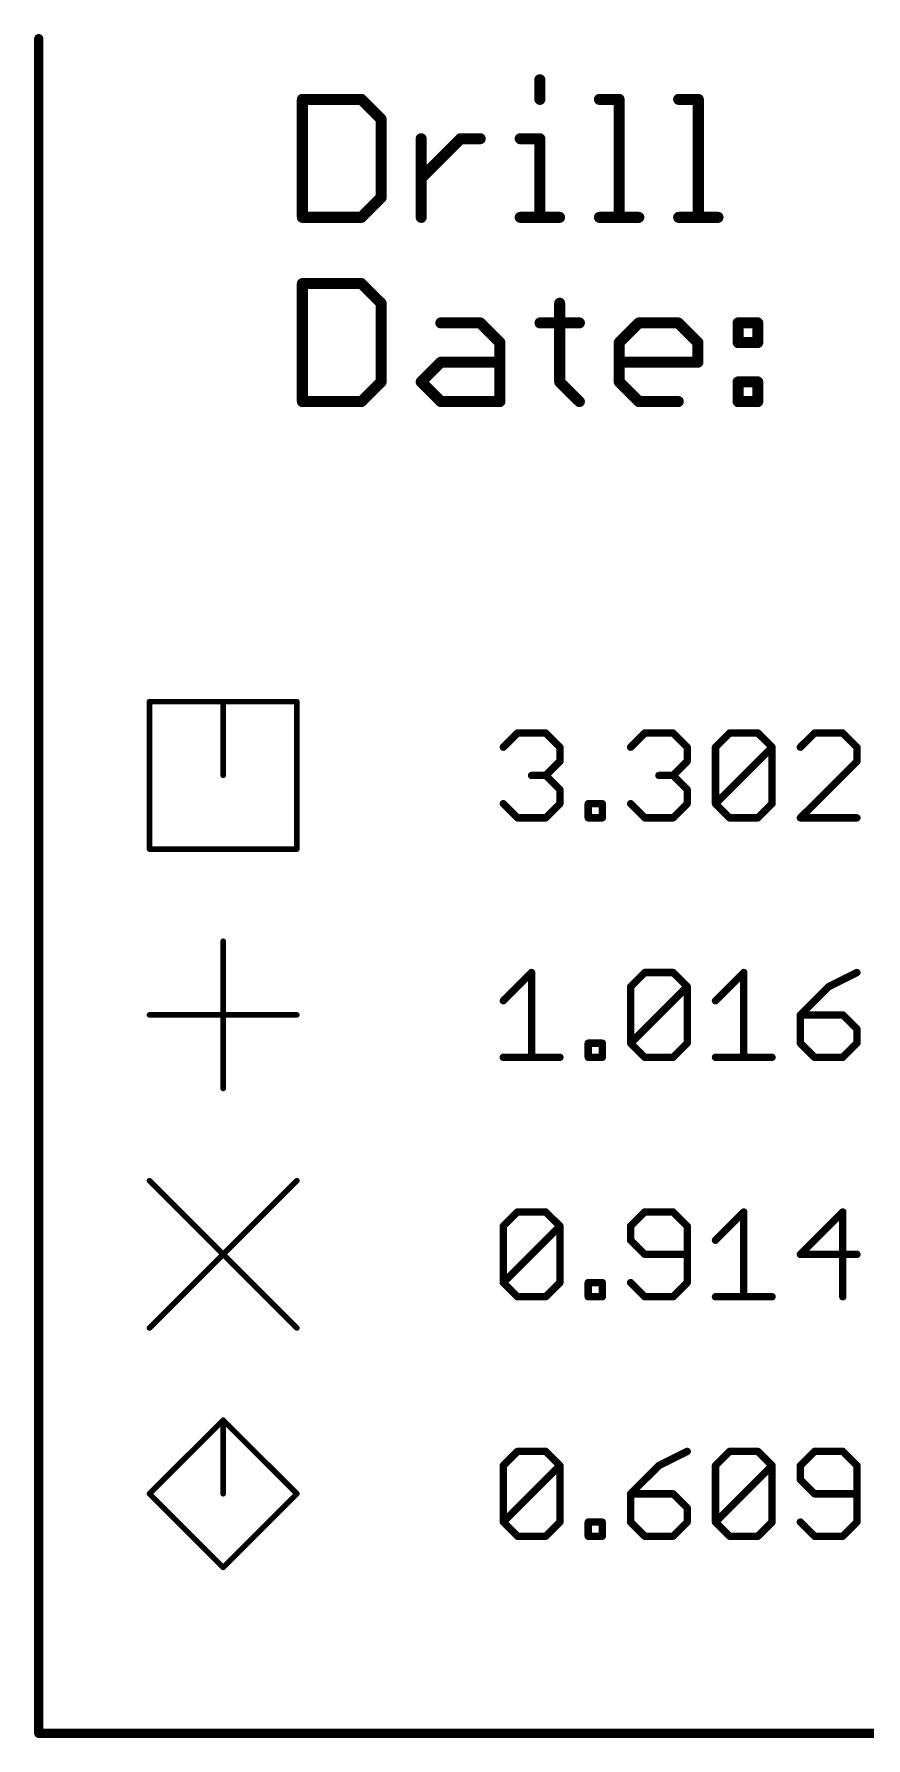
# Model space of a CAD drawing. Extents: x -84 to 54, y -45 to 6.
# Drawn here: x 12.52 to 23.98, y -45.04 to -21.55 of the extents above; entities that cross this region are included whole.
import ezdxf

# ---------------------------------------------------------------- set-up
doc = ezdxf.new("R2010")
doc.units = 0
doc.layers.add('144', color=253, linetype='CONTINUOUS')

msp = doc.modelspace()

# ---------------------------------------------------------------- linework, layer by layer
at = {"layer": '144'}
for points, const_width in [([(12.5871, -44.9792), (12.5871, -21.6112)], 0.127), ([(19.4917, -22.1769), (19.4917, -22.4481)], 0.1524), ([(16.2193, -22.4481), (16.2193, -24.075)], 0.1524), ([(17.0327, -22.4481), (16.2193, -22.4481)], 0.1524), ([(17.3039, -22.7192), (17.0327, -22.4481)], 0.1524), ([(20.312, -22.4481), (20.5831, -22.4481)], 0.1524), ([(20.5831, -22.4481), (20.5831, -24.075)], 0.1524), ([(21.4034, -22.4481), (21.6745, -22.4481)], 0.1524), ([(21.6745, -22.4481), (21.6745, -24.075)], 0.1524), ([(17.3039, -23.8039), (17.3039, -22.7192)], 0.1524), ([(17.8564, -24.075), (17.8564, -22.9904)], 0.1524), ([(17.8564, -23.5327), (18.3987, -22.9904)], 0.1524), ([(18.3987, -22.9904), (18.6698, -22.9904)], 0.1524), ([(19.2206, -22.9904), (19.4917, -22.9904)], 0.1524), ([(19.4917, -22.9904), (19.4917, -24.075)], 0.1524), ([(17.0327, -24.075), (17.3039, -23.8039)], 0.1524), ([(16.2193, -24.075), (17.0327, -24.075)], 0.1524), ([(19.2206, -24.075), (19.7629, -24.075)], 0.1524), ([(20.312, -24.075), (20.8543, -24.075)], 0.1524), ([(21.4034, -24.075), (21.9457, -24.075)], 0.1524), ([(16.2193, -24.9881), (16.2193, -26.615)], 0.1524), ([(17.0327, -24.9881), (16.2193, -24.9881)], 0.1524), ([(17.3039, -25.2592), (17.0327, -24.9881)], 0.1524), ([(17.3039, -26.3439), (17.3039, -25.2592)], 0.1524), ([(19.7646, -25.2592), (19.7646, -26.3439)], 0.1524), ([(18.1275, -25.5304), (18.6698, -25.5304)], 0.1524), ([(18.6698, -25.5304), (18.941, -25.8016)], 0.1524), ([(19.4935, -25.5304), (20.0358, -25.5304)], 0.1524), ([(20.5849, -25.8016), (20.856, -25.5304)], 0.1524), ([(20.856, -25.5304), (21.3983, -25.5304)], 0.1524), ([(21.3983, -25.5304), (21.6695, -25.8016)], 0.1524), ([(22.222, -25.5304), (22.4931, -25.5304)], 0.1524), ([(22.222, -25.8016), (22.222, -25.5304)], 0.1524), ([(22.4931, -25.5304), (22.4931, -25.8016)], 0.1524), ([(18.941, -25.8016), (18.941, -26.615)], 0.1524), ([(20.5849, -26.3439), (20.5849, -25.8016)], 0.1524), ([(21.6695, -25.8016), (21.6695, -26.0727)], 0.1524), ([(22.4931, -25.8016), (22.222, -25.8016)], 0.1524), ([(17.8564, -26.3439), (18.1275, -26.0727)], 0.1524), ([(18.1275, -26.0727), (18.941, -26.0727)], 0.1524), ([(21.6695, -26.0727), (20.5849, -26.0727)], 0.1524), ([(17.0327, -26.615), (17.3039, -26.3439)], 0.1524), ([(18.1275, -26.615), (17.8564, -26.3439)], 0.1524), ([(19.7646, -26.3439), (20.0358, -26.615)], 0.1524), ([(20.856, -26.615), (20.5849, -26.3439)], 0.1524), ([(22.222, -26.3439), (22.4931, -26.3439)], 0.1524), ([(22.222, -26.615), (22.222, -26.3439)], 0.1524), ([(22.4931, -26.3439), (22.4931, -26.615)], 0.1524), ([(16.2193, -26.615), (17.0327, -26.615)], 0.1524), ([(18.941, -26.615), (18.1275, -26.615)], 0.1524), ([(21.3983, -26.615), (20.856, -26.615)], 0.1524), ([(22.4931, -26.615), (22.222, -26.615)], 0.1524), ([(14.1122, -30.7543), (16.1442, -30.7543)], 0.0762), ([(14.1122, -32.7863), (14.1122, -30.7543)], 0.0762), ([(15.1282, -31.7703), (15.1282, -30.7543)], 0.0762), ([(16.1442, -30.7543), (16.1442, -32.7863)], 0.0762), ([(18.9879, -31.381), (19.1827, -31.1861)], 0.1016), ([(19.1827, -31.1861), (19.5725, -31.1861)], 0.1016), ([(19.5725, -31.1861), (19.7674, -31.381)], 0.1016), ([(20.7418, -31.381), (20.9366, -31.1861)], 0.1016), ([(20.9366, -31.1861), (21.3264, -31.1861)], 0.1016), ([(21.3264, -31.1861), (21.5213, -31.381)], 0.1016), ([(21.9111, -31.381), (22.1059, -31.1861)], 0.1016), ([(22.1059, -31.1861), (22.4957, -31.1861)], 0.1016), ([(22.4957, -31.1861), (22.6906, -31.381)], 0.1016), ([(23.2752, -31.1861), (23.0804, -31.381)], 0.1016), ([(23.665, -31.1861), (23.2752, -31.1861)], 0.1016), ([(23.8599, -31.381), (23.665, -31.1861)], 0.1016), ([(19.7674, -31.381), (19.7674, -31.5759)], 0.1016), ([(21.5213, -31.381), (21.5213, -31.5759)], 0.1016), ([(21.9111, -32.1606), (21.9111, -31.381)], 0.1016), ([(21.9111, -32.1606), (22.6906, -31.381)], 0.1016), ([(22.6906, -31.381), (22.6906, -32.1606)], 0.1016), ([(23.8599, -31.5759), (23.8599, -31.381)], 0.1016), ([(19.7674, -31.5759), (19.5725, -31.7708)], 0.1016), ([(21.5213, -31.5759), (21.3264, -31.7708)], 0.1016), ([(23.0804, -32.3554), (23.8599, -31.5759)], 0.1016), ([(19.5725, -31.7708), (19.3776, -31.7708)], 0.1016), ([(19.5725, -31.7708), (19.7674, -31.9657)], 0.1016), ([(19.7674, -31.9657), (19.7674, -32.1606)], 0.1016), ([(21.3264, -31.7708), (21.1315, -31.7708)], 0.1016), ([(21.3264, -31.7708), (21.5213, -31.9657)], 0.1016), ([(21.5213, -31.9657), (21.5213, -32.1606)], 0.1016), ([(19.1827, -32.3554), (18.9879, -32.1606)], 0.1016), ([(19.7674, -32.1606), (19.5725, -32.3554)], 0.1016), ([(20.1572, -32.3554), (20.1572, -32.1606)], 0.1016), ([(20.1572, -32.1606), (20.352, -32.1606)], 0.1016), ([(20.352, -32.1606), (20.352, -32.3554)], 0.1016), ([(20.9366, -32.3554), (20.7418, -32.1606)], 0.1016), ([(21.5213, -32.1606), (21.3264, -32.3554)], 0.1016), ([(22.1059, -32.3554), (21.9111, -32.1606)], 0.1016), ([(22.6906, -32.1606), (22.4957, -32.3554)], 0.1016), ([(19.5725, -32.3554), (19.1827, -32.3554)], 0.1016), ([(20.352, -32.3554), (20.1572, -32.3554)], 0.1016), ([(21.3264, -32.3554), (20.9366, -32.3554)], 0.1016), ([(22.4957, -32.3554), (22.1059, -32.3554)], 0.1016), ([(23.8599, -32.3554), (23.0804, -32.3554)], 0.1016), ([(16.1442, -32.7863), (14.1122, -32.7863)], 0.0762), ([(15.1282, -34.0563), (15.1282, -36.0883)], 0.0762), ([(18.9879, -34.8779), (19.3776, -34.4881)], 0.1016), ([(19.3776, -34.4881), (19.3776, -35.6574)], 0.1016), ([(20.7418, -34.683), (20.9366, -34.4881)], 0.1016), ([(20.9366, -34.4881), (21.3264, -34.4881)], 0.1016), ([(21.3264, -34.4881), (21.5213, -34.683)], 0.1016), ([(21.9111, -34.8779), (22.3008, -34.4881)], 0.1016), ([(22.3008, -34.4881), (22.3008, -35.6574)], 0.1016), ([(23.8599, -34.4881), (23.4701, -34.683)], 0.1016), ([(20.7418, -35.4626), (20.7418, -34.683)], 0.1016), ([(20.7418, -35.4626), (21.5213, -34.683)], 0.1016), ([(21.5213, -34.683), (21.5213, -35.4626)], 0.1016), ([(23.4701, -34.683), (23.0804, -35.0728)], 0.1016), ([(14.1122, -35.0723), (16.1442, -35.0723)], 0.0762), ([(23.0804, -35.0728), (23.0804, -35.4626)], 0.1016), ([(23.665, -35.0728), (23.0804, -35.0728)], 0.1016), ([(23.8599, -35.2677), (23.665, -35.0728)], 0.1016), ([(23.8599, -35.4626), (23.8599, -35.2677)], 0.1016), ([(20.1572, -35.6574), (20.1572, -35.4626)], 0.1016), ([(20.1572, -35.4626), (20.352, -35.4626)], 0.1016), ([(20.352, -35.4626), (20.352, -35.6574)], 0.1016), ([(20.9366, -35.6574), (20.7418, -35.4626)], 0.1016), ([(21.5213, -35.4626), (21.3264, -35.6574)], 0.1016), ([(23.0804, -35.4626), (23.2752, -35.6574)], 0.1016), ([(23.665, -35.6574), (23.8599, -35.4626)], 0.1016), ([(18.9879, -35.6574), (19.7674, -35.6574)], 0.1016), ([(20.352, -35.6574), (20.1572, -35.6574)], 0.1016), ([(21.3264, -35.6574), (20.9366, -35.6574)], 0.1016), ([(21.9111, -35.6574), (22.6906, -35.6574)], 0.1016), ([(23.2752, -35.6574), (23.665, -35.6574)], 0.1016), ([(14.1122, -39.3903), (16.1442, -37.3583)], 0.0762), ([(14.1122, -37.3583), (16.1442, -39.3903)], 0.0762), ([(18.9879, -37.985), (19.1827, -37.7901)], 0.1016), ([(19.1827, -37.7901), (19.5725, -37.7901)], 0.1016), ([(19.5725, -37.7901), (19.7674, -37.985)], 0.1016), ([(20.9366, -37.7901), (20.7418, -37.985)], 0.1016), ([(21.3264, -37.7901), (20.9366, -37.7901)], 0.1016), ([(21.5213, -37.985), (21.3264, -37.7901)], 0.1016), ([(21.9111, -38.1799), (22.3008, -37.7901)], 0.1016), ([(22.3008, -37.7901), (22.3008, -38.9594)], 0.1016), ([(23.665, -37.7901), (23.0804, -38.3748)], 0.1016), ([(23.665, -38.9594), (23.665, -37.7901)], 0.1016), ([(18.9879, -38.7646), (18.9879, -37.985)], 0.1016), ([(18.9879, -38.7646), (19.7674, -37.985)], 0.1016), ([(19.7674, -37.985), (19.7674, -38.7646)], 0.1016), ([(20.7418, -37.985), (20.7418, -38.1799)], 0.1016), ([(21.5213, -38.7646), (21.5213, -37.985)], 0.1016), ([(20.7418, -38.1799), (20.9366, -38.3748)], 0.1016), ([(20.9366, -38.3748), (21.5213, -38.3748)], 0.1016), ([(23.0804, -38.3748), (23.8599, -38.3748)], 0.1016), ([(19.1827, -38.9594), (18.9879, -38.7646)], 0.1016), ([(19.7674, -38.7646), (19.5725, -38.9594)], 0.1016), ([(20.1572, -38.9594), (20.1572, -38.7646)], 0.1016), ([(20.1572, -38.7646), (20.352, -38.7646)], 0.1016), ([(20.352, -38.7646), (20.352, -38.9594)], 0.1016), ([(20.7418, -38.7646), (20.9366, -38.9594)], 0.1016), ([(21.3264, -38.9594), (21.5213, -38.7646)], 0.1016), ([(19.5725, -38.9594), (19.1827, -38.9594)], 0.1016), ([(20.352, -38.9594), (20.1572, -38.9594)], 0.1016), ([(20.9366, -38.9594), (21.3264, -38.9594)], 0.1016), ([(21.9111, -38.9594), (22.6906, -38.9594)], 0.1016), ([(15.1282, -40.6603), (14.1122, -41.6763)], 0.0762), ([(15.1282, -41.6763), (15.1282, -40.6603)], 0.0762), ([(16.1442, -41.6763), (15.1282, -40.6603)], 0.0762), ([(18.9879, -41.287), (19.1827, -41.0921)], 0.1016), ([(19.1827, -41.0921), (19.5725, -41.0921)], 0.1016), ([(19.5725, -41.0921), (19.7674, -41.287)], 0.1016), ([(21.5213, -41.0921), (21.1315, -41.287)], 0.1016), ([(21.9111, -41.287), (22.1059, -41.0921)], 0.1016), ([(22.1059, -41.0921), (22.4957, -41.0921)], 0.1016), ([(22.4957, -41.0921), (22.6906, -41.287)], 0.1016), ([(23.2752, -41.0921), (23.0804, -41.287)], 0.1016), ([(23.665, -41.0921), (23.2752, -41.0921)], 0.1016), ([(23.8599, -41.287), (23.665, -41.0921)], 0.1016), ([(18.9879, -42.0666), (18.9879, -41.287)], 0.1016), ([(18.9879, -42.0666), (19.7674, -41.287)], 0.1016), ([(19.7674, -41.287), (19.7674, -42.0666)], 0.1016), ([(21.1315, -41.287), (20.7418, -41.6768)], 0.1016), ([(21.9111, -42.0666), (21.9111, -41.287)], 0.1016), ([(21.9111, -42.0666), (22.6906, -41.287)], 0.1016), ([(22.6906, -41.287), (22.6906, -42.0666)], 0.1016), ([(23.0804, -41.287), (23.0804, -41.4819)], 0.1016), ([(23.8599, -42.0666), (23.8599, -41.287)], 0.1016), ([(23.0804, -41.4819), (23.2752, -41.6768)], 0.1016), ([(14.1122, -41.6763), (15.1282, -42.6923)], 0.0762), ([(15.1282, -42.6923), (16.1442, -41.6763)], 0.0762), ([(20.7418, -41.6768), (20.7418, -42.0666)], 0.1016), ([(21.3264, -41.6768), (20.7418, -41.6768)], 0.1016), ([(21.5213, -41.8717), (21.3264, -41.6768)], 0.1016), ([(21.5213, -42.0666), (21.5213, -41.8717)], 0.1016), ([(23.2752, -41.6768), (23.8599, -41.6768)], 0.1016), ([(19.1827, -42.2614), (18.9879, -42.0666)], 0.1016), ([(19.7674, -42.0666), (19.5725, -42.2614)], 0.1016), ([(20.1572, -42.2614), (20.1572, -42.0666)], 0.1016), ([(20.1572, -42.0666), (20.352, -42.0666)], 0.1016), ([(20.352, -42.0666), (20.352, -42.2614)], 0.1016), ([(20.7418, -42.0666), (20.9366, -42.2614)], 0.1016), ([(21.3264, -42.2614), (21.5213, -42.0666)], 0.1016), ([(22.1059, -42.2614), (21.9111, -42.0666)], 0.1016), ([(22.6906, -42.0666), (22.4957, -42.2614)], 0.1016), ([(23.0804, -42.0666), (23.2752, -42.2614)], 0.1016), ([(23.665, -42.2614), (23.8599, -42.0666)], 0.1016), ([(19.5725, -42.2614), (19.1827, -42.2614)], 0.1016), ([(20.352, -42.2614), (20.1572, -42.2614)], 0.1016), ([(20.9366, -42.2614), (21.3264, -42.2614)], 0.1016), ([(22.4957, -42.2614), (22.1059, -42.2614)], 0.1016), ([(23.2752, -42.2614), (23.665, -42.2614)], 0.1016), ([(12.5871, -44.9792), (47.1311, -44.9792)], 0.127)]:
    msp.add_lwpolyline(points, dxfattribs=dict(at, const_width=const_width))
for points, const_width in [([(12.6189, -21.6112, 1), (12.5554, -21.6112)], 0.0635), ([(19.5298, -22.1769, 1), (19.4536, -22.1769)], 0.0762), ([(16.2574, -22.4481, 1), (16.1812, -22.4481)], 0.0762), ([(16.2193, -22.41, 1), (16.2193, -22.4862)], 0.0762), ([(17.0596, -22.4212, 1), (17.0058, -22.475)], 0.0762), ([(17.0327, -22.4862, 1), (17.0327, -22.41)], 0.0762), ([(19.4536, -22.4481, 1), (19.5298, -22.4481)], 0.0762), ([(20.312, -22.41, 1), (20.312, -22.4862)], 0.0762), ([(20.6212, -22.4481, 1), (20.545, -22.4481)], 0.0762), ([(20.5831, -22.4862, 1), (20.5831, -22.41)], 0.0762), ([(21.4034, -22.41, 1), (21.4034, -22.4862)], 0.0762), ([(21.7126, -22.4481, 1), (21.6364, -22.4481)], 0.0762), ([(21.6745, -22.4862, 1), (21.6745, -22.41)], 0.0762), ([(17.342, -22.7192, 1), (17.2658, -22.7192)], 0.0762), ([(17.277, -22.7461, 1), (17.3308, -22.6923)], 0.0762), ([(17.8945, -22.9904, 1), (17.8183, -22.9904)], 0.0762), ([(18.3987, -22.9523, 1), (18.3987, -23.0285)], 0.0762), ([(18.4256, -23.0173, 1), (18.3718, -22.9635)], 0.0762), ([(18.6698, -23.0285, 1), (18.6698, -22.9523)], 0.0762), ([(19.2206, -22.9523, 1), (19.2206, -23.0285)], 0.0762), ([(19.5298, -22.9904, 1), (19.4536, -22.9904)], 0.0762), ([(19.4917, -23.0285, 1), (19.4917, -22.9523)], 0.0762), ([(17.8295, -23.5058, 1), (17.8833, -23.5596)], 0.0762), ([(17.3308, -23.8308, 1), (17.277, -23.777)], 0.0762), ([(17.2658, -23.8039, 1), (17.342, -23.8039)], 0.0762), ([(16.2193, -24.0369, 1), (16.2193, -24.1131)], 0.0762), ([(16.1812, -24.075, 1), (16.2574, -24.075)], 0.0762), ([(17.0058, -24.0481, 1), (17.0596, -24.1019)], 0.0762), ([(17.0327, -24.1131, 1), (17.0327, -24.0369)], 0.0762), ([(17.8183, -24.075, 1), (17.8945, -24.075)], 0.0762), ([(19.2206, -24.0369, 1), (19.2206, -24.1131)], 0.0762), ([(19.4536, -24.075, 1), (19.5298, -24.075)], 0.0762), ([(19.7629, -24.1131, 1), (19.7629, -24.0369)], 0.0762), ([(20.312, -24.0369, 1), (20.312, -24.1131)], 0.0762), ([(20.545, -24.075, 1), (20.6212, -24.075)], 0.0762), ([(20.8543, -24.1131, 1), (20.8543, -24.0369)], 0.0762), ([(21.4034, -24.0369, 1), (21.4034, -24.1131)], 0.0762), ([(21.6364, -24.075, 1), (21.7126, -24.075)], 0.0762), ([(21.9457, -24.1131, 1), (21.9457, -24.0369)], 0.0762), ([(16.2574, -24.9881, 1), (16.1812, -24.9881)], 0.0762), ([(16.2193, -24.95, 1), (16.2193, -25.0262)], 0.0762), ([(17.0596, -24.9612, 1), (17.0058, -25.015)], 0.0762), ([(17.0327, -25.0262, 1), (17.0327, -24.95)], 0.0762), ([(17.342, -25.2592, 1), (17.2658, -25.2592)], 0.0762), ([(17.277, -25.2861, 1), (17.3308, -25.2323)], 0.0762), ([(19.8027, -25.2592, 1), (19.7265, -25.2592)], 0.0762), ([(18.1275, -25.4923, 1), (18.1275, -25.5685)], 0.0762), ([(18.6967, -25.5035, 1), (18.6429, -25.5573)], 0.0762), ([(18.6698, -25.5685, 1), (18.6698, -25.4923)], 0.0762), ([(19.4935, -25.4923, 1), (19.4935, -25.5685)], 0.0762), ([(20.0358, -25.5685, 1), (20.0358, -25.4923)], 0.0762), ([(20.856, -25.4923, 1), (20.856, -25.5685)], 0.0762), ([(20.8829, -25.5573, 1), (20.8291, -25.5035)], 0.0762), ([(21.4252, -25.5035, 1), (21.3714, -25.5573)], 0.0762), ([(21.3983, -25.5685, 1), (21.3983, -25.4923)], 0.0762), ([(22.222, -25.4923, 1), (22.222, -25.5685)], 0.0762), ([(22.2601, -25.5304, 1), (22.1839, -25.5304)], 0.0762), ([(22.5312, -25.5304, 1), (22.455, -25.5304)], 0.0762), ([(22.4931, -25.5685, 1), (22.4931, -25.4923)], 0.0762), ([(18.9791, -25.8016, 1), (18.9029, -25.8016)], 0.0762), ([(18.9141, -25.8285, 1), (18.9679, -25.7747)], 0.0762), ([(20.623, -25.8016, 1), (20.5468, -25.8016)], 0.0762), ([(20.558, -25.7747, 1), (20.6118, -25.8285)], 0.0762), ([(21.7076, -25.8016, 1), (21.6314, -25.8016)], 0.0762), ([(21.6426, -25.8285, 1), (21.6964, -25.7747)], 0.0762), ([(22.222, -25.7635, 1), (22.222, -25.8397)], 0.0762), ([(22.1839, -25.8016, 1), (22.2601, -25.8016)], 0.0762), ([(22.455, -25.8016, 1), (22.5312, -25.8016)], 0.0762), ([(22.4931, -25.8397, 1), (22.4931, -25.7635)], 0.0762), ([(18.1275, -26.0346, 1), (18.1275, -26.1108)], 0.0762), ([(18.1544, -26.0996, 1), (18.1006, -26.0458)], 0.0762), ([(18.941, -26.1108, 1), (18.941, -26.0346)], 0.0762), ([(20.5849, -26.0346, 1), (20.5849, -26.1108)], 0.0762), ([(21.6314, -26.0727, 1), (21.7076, -26.0727)], 0.0762), ([(21.6695, -26.1108, 1), (21.6695, -26.0346)], 0.0762), ([(17.2658, -26.3439, 1), (17.342, -26.3439)], 0.0762), ([(17.3308, -26.3708, 1), (17.277, -26.317)], 0.0762), ([(17.8833, -26.317, 1), (17.8295, -26.3708)], 0.0762), ([(17.8295, -26.317, 1), (17.8833, -26.3708)], 0.0762), ([(19.7265, -26.3439, 1), (19.8027, -26.3439)], 0.0762), ([(19.7915, -26.317, 1), (19.7377, -26.3708)], 0.0762), ([(20.5468, -26.3439, 1), (20.623, -26.3439)], 0.0762), ([(20.6118, -26.317, 1), (20.558, -26.3708)], 0.0762), ([(22.222, -26.3058, 1), (22.222, -26.382)], 0.0762), ([(22.2601, -26.3439, 1), (22.1839, -26.3439)], 0.0762), ([(22.5312, -26.3439, 1), (22.455, -26.3439)], 0.0762), ([(22.4931, -26.382, 1), (22.4931, -26.3058)], 0.0762), ([(16.2193, -26.5769, 1), (16.2193, -26.6531)], 0.0762), ([(17.0327, -26.6531, 1), (17.0327, -26.5769)], 0.0762), ([(18.1275, -26.5769, 1), (18.1275, -26.6531)], 0.0762), ([(18.941, -26.6531, 1), (18.941, -26.5769)], 0.0762), ([(20.856, -26.5769, 1), (20.856, -26.6531)], 0.0762), ([(21.3983, -26.6531, 1), (21.3983, -26.5769)], 0.0762), ([(22.222, -26.5769, 1), (22.222, -26.6531)], 0.0762), ([(22.4931, -26.6531, 1), (22.4931, -26.5769)], 0.0762), ([(16.1812, -26.615, 1), (16.2574, -26.615)], 0.0762), ([(17.0058, -26.5881, 1), (17.0596, -26.6419)], 0.0762), ([(18.1006, -26.6419, 1), (18.1544, -26.5881)], 0.0762), ([(18.9029, -26.615, 1), (18.9791, -26.615)], 0.0762), ([(20.0089, -26.6419, 1), (20.0627, -26.5881)], 0.0762), ([(20.8291, -26.6419, 1), (20.8829, -26.5881)], 0.0762), ([(22.1839, -26.615, 1), (22.2601, -26.615)], 0.0762), ([(22.455, -26.615, 1), (22.5312, -26.615)], 0.0762), ([(14.1122, -30.7353, 1), (14.1122, -30.7734)], 0.0381), ([(14.1313, -30.7543, 1), (14.0932, -30.7543)], 0.0381), ([(15.1473, -30.7543, 1), (15.1092, -30.7543)], 0.0381), ([(16.1633, -30.7543, 1), (16.1252, -30.7543)], 0.0381), ([(16.1442, -30.7734, 1), (16.1442, -30.7353)], 0.0381), ([(19.1827, -31.1607, 1), (19.1827, -31.2115)], 0.0508), ([(19.2007, -31.2041, 1), (19.1647, -31.1681)], 0.0508), ([(19.5905, -31.1681, 1), (19.5545, -31.2041)], 0.0508), ([(19.5725, -31.2115, 1), (19.5725, -31.1607)], 0.0508), ([(20.9366, -31.1607, 1), (20.9366, -31.2115)], 0.0508), ([(20.9546, -31.2041, 1), (20.9186, -31.1681)], 0.0508), ([(21.3444, -31.1681, 1), (21.3084, -31.2041)], 0.0508), ([(21.3264, -31.2115, 1), (21.3264, -31.1607)], 0.0508), ([(22.1059, -31.1607, 1), (22.1059, -31.2115)], 0.0508), ([(22.1239, -31.2041, 1), (22.0879, -31.1681)], 0.0508), ([(22.5137, -31.1681, 1), (22.4777, -31.2041)], 0.0508), ([(22.4957, -31.2115, 1), (22.4957, -31.1607)], 0.0508), ([(23.2752, -31.1607, 1), (23.2752, -31.2115)], 0.0508), ([(23.2932, -31.2041, 1), (23.2572, -31.1681)], 0.0508), ([(23.683, -31.1681, 1), (23.647, -31.2041)], 0.0508), ([(23.665, -31.2115, 1), (23.665, -31.1607)], 0.0508), ([(18.9699, -31.363, 1), (19.0059, -31.399)], 0.0508), ([(19.7928, -31.381, 1), (19.742, -31.381)], 0.0508), ([(19.7494, -31.399, 1), (19.7854, -31.363)], 0.0508), ([(20.7238, -31.363, 1), (20.7598, -31.399)], 0.0508), ([(21.5467, -31.381, 1), (21.4959, -31.381)], 0.0508), ([(21.5033, -31.399, 1), (21.5393, -31.363)], 0.0508), ([(21.8931, -31.363, 1), (21.9291, -31.399)], 0.0508), ([(21.9365, -31.381, 1), (21.8857, -31.381)], 0.0508), ([(22.716, -31.381, 1), (22.6652, -31.381)], 0.0508), ([(22.7086, -31.399, 1), (22.6726, -31.363)], 0.0508), ([(22.6726, -31.399, 1), (22.7086, -31.363)], 0.0508), ([(23.0624, -31.363, 1), (23.0984, -31.399)], 0.0508), ([(23.8853, -31.381, 1), (23.8345, -31.381)], 0.0508), ([(23.8419, -31.399, 1), (23.8779, -31.363)], 0.0508), ([(19.742, -31.5759, 1), (19.7928, -31.5759)], 0.0508), ([(19.7854, -31.5939, 1), (19.7494, -31.5579)], 0.0508), ([(21.4959, -31.5759, 1), (21.5467, -31.5759)], 0.0508), ([(21.5393, -31.5939, 1), (21.5033, -31.5579)], 0.0508), ([(23.8345, -31.5759, 1), (23.8853, -31.5759)], 0.0508), ([(23.8779, -31.5939, 1), (23.8419, -31.5579)], 0.0508), ([(15.1092, -31.7703, 1), (15.1473, -31.7703)], 0.0381), ([(19.3776, -31.7454, 1), (19.3776, -31.7962)], 0.0508), ([(19.5905, -31.7528, 1), (19.5545, -31.7888)], 0.0508), ([(19.5545, -31.7528, 1), (19.5905, -31.7888)], 0.0508), ([(19.5725, -31.7962, 1), (19.5725, -31.7454)], 0.0508), ([(19.7928, -31.9657, 1), (19.742, -31.9657)], 0.0508), ([(19.7494, -31.9837, 1), (19.7854, -31.9477)], 0.0508), ([(21.1315, -31.7454, 1), (21.1315, -31.7962)], 0.0508), ([(21.3444, -31.7528, 1), (21.3084, -31.7888)], 0.0508), ([(21.3084, -31.7528, 1), (21.3444, -31.7888)], 0.0508), ([(21.3264, -31.7962, 1), (21.3264, -31.7454)], 0.0508), ([(21.5467, -31.9657, 1), (21.4959, -31.9657)], 0.0508), ([(21.5033, -31.9837, 1), (21.5393, -31.9477)], 0.0508), ([(19.0059, -32.1426, 1), (18.9699, -32.1786)], 0.0508), ([(19.742, -32.1606, 1), (19.7928, -32.1606)], 0.0508), ([(19.7854, -32.1786, 1), (19.7494, -32.1426)], 0.0508), ([(20.1826, -32.1606, 1), (20.1318, -32.1606)], 0.0508), ([(20.1572, -32.1352, 1), (20.1572, -32.186)], 0.0508), ([(20.3774, -32.1606, 1), (20.3266, -32.1606)], 0.0508), ([(20.352, -32.186, 1), (20.352, -32.1352)], 0.0508), ([(20.7598, -32.1426, 1), (20.7238, -32.1786)], 0.0508), ([(21.4959, -32.1606, 1), (21.5467, -32.1606)], 0.0508), ([(21.5393, -32.1786, 1), (21.5033, -32.1426)], 0.0508), ([(21.9291, -32.1426, 1), (21.8931, -32.1786)], 0.0508), ([(21.8931, -32.1426, 1), (21.9291, -32.1786)], 0.0508), ([(21.8857, -32.1606, 1), (21.9365, -32.1606)], 0.0508), ([(22.6652, -32.1606, 1), (22.716, -32.1606)], 0.0508), ([(22.7086, -32.1786, 1), (22.6726, -32.1426)], 0.0508), ([(19.1827, -32.33, 1), (19.1827, -32.3808)], 0.0508), ([(19.1647, -32.3734, 1), (19.2007, -32.3374)], 0.0508), ([(19.5545, -32.3374, 1), (19.5905, -32.3734)], 0.0508), ([(19.5725, -32.3808, 1), (19.5725, -32.33)], 0.0508), ([(20.1572, -32.33, 1), (20.1572, -32.3808)], 0.0508), ([(20.1318, -32.3554, 1), (20.1826, -32.3554)], 0.0508), ([(20.3266, -32.3554, 1), (20.3774, -32.3554)], 0.0508), ([(20.352, -32.3808, 1), (20.352, -32.33)], 0.0508), ([(20.9366, -32.33, 1), (20.9366, -32.3808)], 0.0508), ([(20.9186, -32.3734, 1), (20.9546, -32.3374)], 0.0508), ([(21.3084, -32.3374, 1), (21.3444, -32.3734)], 0.0508), ([(21.3264, -32.3808, 1), (21.3264, -32.33)], 0.0508), ([(22.1059, -32.33, 1), (22.1059, -32.3808)], 0.0508), ([(22.0879, -32.3734, 1), (22.1239, -32.3374)], 0.0508), ([(22.4777, -32.3374, 1), (22.5137, -32.3734)], 0.0508), ([(22.4957, -32.3808, 1), (22.4957, -32.33)], 0.0508), ([(23.0624, -32.3374, 1), (23.0984, -32.3734)], 0.0508), ([(23.0804, -32.33, 1), (23.0804, -32.3808)], 0.0508), ([(23.8599, -32.3808, 1), (23.8599, -32.33)], 0.0508), ([(14.1122, -32.7673, 1), (14.1122, -32.8054)], 0.0381), ([(14.0932, -32.7863, 1), (14.1313, -32.7863)], 0.0381), ([(16.1252, -32.7863, 1), (16.1633, -32.7863)], 0.0381), ([(16.1442, -32.8054, 1), (16.1442, -32.7673)], 0.0381), ([(15.1473, -34.0563, 1), (15.1092, -34.0563)], 0.0381), ([(19.403, -34.4881, 1), (19.3522, -34.4881)], 0.0508), ([(19.3956, -34.5061, 1), (19.3596, -34.4701)], 0.0508), ([(20.9366, -34.4627, 1), (20.9366, -34.5135)], 0.0508), ([(20.9546, -34.5061, 1), (20.9186, -34.4701)], 0.0508), ([(21.3444, -34.4701, 1), (21.3084, -34.5061)], 0.0508), ([(21.3264, -34.5135, 1), (21.3264, -34.4627)], 0.0508), ([(22.3262, -34.4881, 1), (22.2754, -34.4881)], 0.0508), ([(22.3188, -34.5061, 1), (22.2828, -34.4701)], 0.0508), ([(23.8713, -34.5108, 1), (23.8485, -34.4654)], 0.0508), ([(20.7238, -34.665, 1), (20.7598, -34.701)], 0.0508), ([(20.7672, -34.683, 1), (20.7164, -34.683)], 0.0508), ([(21.5467, -34.683, 1), (21.4959, -34.683)], 0.0508), ([(21.5393, -34.701, 1), (21.5033, -34.665)], 0.0508), ([(21.5033, -34.701, 1), (21.5393, -34.665)], 0.0508), ([(23.4587, -34.6603, 1), (23.4815, -34.7057)], 0.0508), ([(23.4881, -34.701, 1), (23.4521, -34.665)], 0.0508), ([(18.9699, -34.8599, 1), (19.0059, -34.8959)], 0.0508), ([(21.8931, -34.8599, 1), (21.9291, -34.8959)], 0.0508), ([(14.1122, -35.0532, 1), (14.1122, -35.0913)], 0.0381), ([(16.1442, -35.0913, 1), (16.1442, -35.0532)], 0.0381), ([(23.0624, -35.0548, 1), (23.0984, -35.0908)], 0.0508), ([(23.1058, -35.0728, 1), (23.055, -35.0728)], 0.0508), ([(23.0804, -35.0474, 1), (23.0804, -35.0982)], 0.0508), ([(23.683, -35.0548, 1), (23.647, -35.0908)], 0.0508), ([(23.665, -35.0982, 1), (23.665, -35.0474)], 0.0508), ([(23.8853, -35.2677, 1), (23.8345, -35.2677)], 0.0508), ([(23.8419, -35.2857, 1), (23.8779, -35.2497)], 0.0508), ([(20.1826, -35.4626, 1), (20.1318, -35.4626)], 0.0508), ([(20.1572, -35.4372, 1), (20.1572, -35.488)], 0.0508), ([(20.3774, -35.4626, 1), (20.3266, -35.4626)], 0.0508), ([(20.352, -35.488, 1), (20.352, -35.4372)], 0.0508), ([(20.7598, -35.4446, 1), (20.7238, -35.4806)], 0.0508), ([(20.7238, -35.4446, 1), (20.7598, -35.4806)], 0.0508), ([(20.7164, -35.4626, 1), (20.7672, -35.4626)], 0.0508), ([(21.4959, -35.4626, 1), (21.5467, -35.4626)], 0.0508), ([(21.5393, -35.4806, 1), (21.5033, -35.4446)], 0.0508), ([(23.0984, -35.4446, 1), (23.0624, -35.4806)], 0.0508), ([(23.055, -35.4626, 1), (23.1058, -35.4626)], 0.0508), ([(23.8345, -35.4626, 1), (23.8853, -35.4626)], 0.0508), ([(23.8779, -35.4806, 1), (23.8419, -35.4446)], 0.0508), ([(18.9879, -35.632, 1), (18.9879, -35.6828)], 0.0508), ([(19.3522, -35.6574, 1), (19.403, -35.6574)], 0.0508), ([(19.7674, -35.6828, 1), (19.7674, -35.632)], 0.0508), ([(20.1572, -35.632, 1), (20.1572, -35.6828)], 0.0508), ([(20.1318, -35.6574, 1), (20.1826, -35.6574)], 0.0508), ([(20.3266, -35.6574, 1), (20.3774, -35.6574)], 0.0508), ([(20.352, -35.6828, 1), (20.352, -35.632)], 0.0508), ([(20.9366, -35.632, 1), (20.9366, -35.6828)], 0.0508), ([(20.9186, -35.6754, 1), (20.9546, -35.6394)], 0.0508), ([(21.3084, -35.6394, 1), (21.3444, -35.6754)], 0.0508), ([(21.3264, -35.6828, 1), (21.3264, -35.632)], 0.0508), ([(21.9111, -35.632, 1), (21.9111, -35.6828)], 0.0508), ([(22.2754, -35.6574, 1), (22.3262, -35.6574)], 0.0508), ([(22.6906, -35.6828, 1), (22.6906, -35.632)], 0.0508), ([(23.2752, -35.632, 1), (23.2752, -35.6828)], 0.0508), ([(23.2572, -35.6754, 1), (23.2932, -35.6394)], 0.0508), ([(23.647, -35.6394, 1), (23.683, -35.6754)], 0.0508), ([(23.665, -35.6828, 1), (23.665, -35.632)], 0.0508), ([(15.1092, -36.0883, 1), (15.1473, -36.0883)], 0.0381), ([(14.1257, -37.3448, 1), (14.0987, -37.3718)], 0.0381), ([(16.1577, -37.3718, 1), (16.1307, -37.3448)], 0.0381), ([(19.1827, -37.7647, 1), (19.1827, -37.8155)], 0.0508), ([(19.2007, -37.8081, 1), (19.1647, -37.7721)], 0.0508), ([(19.5905, -37.7721, 1), (19.5545, -37.8081)], 0.0508), ([(19.5725, -37.8155, 1), (19.5725, -37.7647)], 0.0508), ([(20.9366, -37.7647, 1), (20.9366, -37.8155)], 0.0508), ([(20.9546, -37.8081, 1), (20.9186, -37.7721)], 0.0508), ([(21.3444, -37.7721, 1), (21.3084, -37.8081)], 0.0508), ([(21.3264, -37.8155, 1), (21.3264, -37.7647)], 0.0508), ([(22.3262, -37.7901, 1), (22.2754, -37.7901)], 0.0508), ([(22.3188, -37.8081, 1), (22.2828, -37.7721)], 0.0508), ([(23.6904, -37.7901, 1), (23.6396, -37.7901)], 0.0508), ([(23.683, -37.8081, 1), (23.647, -37.7721)], 0.0508), ([(18.9699, -37.967, 1), (19.0059, -38.003)], 0.0508), ([(19.0133, -37.985, 1), (18.9625, -37.985)], 0.0508), ([(19.7928, -37.985, 1), (19.742, -37.985)], 0.0508), ([(19.7854, -38.003, 1), (19.7494, -37.967)], 0.0508), ([(19.7494, -38.003, 1), (19.7854, -37.967)], 0.0508), ([(20.7238, -37.967, 1), (20.7598, -38.003)], 0.0508), ([(20.7672, -37.985, 1), (20.7164, -37.985)], 0.0508), ([(21.5467, -37.985, 1), (21.4959, -37.985)], 0.0508), ([(21.5033, -38.003, 1), (21.5393, -37.967)], 0.0508), ([(20.7598, -38.1619, 1), (20.7238, -38.1979)], 0.0508), ([(20.7164, -38.1799, 1), (20.7672, -38.1799)], 0.0508), ([(21.8931, -38.1619, 1), (21.9291, -38.1979)], 0.0508), ([(20.9366, -38.3494, 1), (20.9366, -38.4002)], 0.0508), ([(20.9186, -38.3928, 1), (20.9546, -38.3568)], 0.0508), ([(21.5213, -38.4002, 1), (21.5213, -38.3494)], 0.0508), ([(23.0624, -38.3568, 1), (23.0984, -38.3928)], 0.0508), ([(23.0804, -38.3494, 1), (23.0804, -38.4002)], 0.0508), ([(23.8599, -38.4002, 1), (23.8599, -38.3494)], 0.0508), ([(19.0059, -38.7466, 1), (18.9699, -38.7826)], 0.0508), ([(18.9699, -38.7466, 1), (19.0059, -38.7826)], 0.0508), ([(18.9625, -38.7646, 1), (19.0133, -38.7646)], 0.0508), ([(19.742, -38.7646, 1), (19.7928, -38.7646)], 0.0508), ([(19.7854, -38.7826, 1), (19.7494, -38.7466)], 0.0508), ([(20.1826, -38.7646, 1), (20.1318, -38.7646)], 0.0508), ([(20.1572, -38.7392, 1), (20.1572, -38.79)], 0.0508), ([(20.3774, -38.7646, 1), (20.3266, -38.7646)], 0.0508), ([(20.352, -38.79, 1), (20.352, -38.7392)], 0.0508), ([(20.7598, -38.7466, 1), (20.7238, -38.7826)], 0.0508), ([(21.4959, -38.7646, 1), (21.5467, -38.7646)], 0.0508), ([(21.5393, -38.7826, 1), (21.5033, -38.7466)], 0.0508), ([(19.1827, -38.934, 1), (19.1827, -38.9848)], 0.0508), ([(19.1647, -38.9774, 1), (19.2007, -38.9414)], 0.0508), ([(19.5545, -38.9414, 1), (19.5905, -38.9774)], 0.0508), ([(19.5725, -38.9848, 1), (19.5725, -38.934)], 0.0508), ([(20.1572, -38.934, 1), (20.1572, -38.9848)], 0.0508), ([(20.1318, -38.9594, 1), (20.1826, -38.9594)], 0.0508), ([(20.3266, -38.9594, 1), (20.3774, -38.9594)], 0.0508), ([(20.352, -38.9848, 1), (20.352, -38.934)], 0.0508), ([(20.9366, -38.934, 1), (20.9366, -38.9848)], 0.0508), ([(20.9186, -38.9774, 1), (20.9546, -38.9414)], 0.0508), ([(21.3084, -38.9414, 1), (21.3444, -38.9774)], 0.0508), ([(21.3264, -38.9848, 1), (21.3264, -38.934)], 0.0508), ([(21.9111, -38.934, 1), (21.9111, -38.9848)], 0.0508), ([(22.2754, -38.9594, 1), (22.3262, -38.9594)], 0.0508), ([(22.6906, -38.9848, 1), (22.6906, -38.934)], 0.0508), ([(23.6396, -38.9594, 1), (23.6904, -38.9594)], 0.0508), ([(14.0987, -39.3768, 1), (14.1257, -39.4038)], 0.0381), ([(16.1307, -39.4038, 1), (16.1577, -39.3768)], 0.0381), ([(15.1473, -40.6603, 1), (15.1092, -40.6603)], 0.0381), ([(15.1417, -40.6468, 1), (15.1147, -40.6738)], 0.0381), ([(15.1417, -40.6738, 1), (15.1147, -40.6468)], 0.0381), ([(19.1827, -41.0667, 1), (19.1827, -41.1175)], 0.0508), ([(19.2007, -41.1101, 1), (19.1647, -41.0741)], 0.0508), ([(19.5905, -41.0741, 1), (19.5545, -41.1101)], 0.0508), ([(19.5725, -41.1175, 1), (19.5725, -41.0667)], 0.0508), ([(21.5327, -41.1148, 1), (21.5099, -41.0694)], 0.0508), ([(22.1059, -41.0667, 1), (22.1059, -41.1175)], 0.0508), ([(22.1239, -41.1101, 1), (22.0879, -41.0741)], 0.0508), ([(22.5137, -41.0741, 1), (22.4777, -41.1101)], 0.0508), ([(22.4957, -41.1175, 1), (22.4957, -41.0667)], 0.0508), ([(23.2752, -41.0667, 1), (23.2752, -41.1175)], 0.0508), ([(23.2932, -41.1101, 1), (23.2572, -41.0741)], 0.0508), ([(23.683, -41.0741, 1), (23.647, -41.1101)], 0.0508), ([(23.665, -41.1175, 1), (23.665, -41.0667)], 0.0508), ([(18.9699, -41.269, 1), (19.0059, -41.305)], 0.0508), ([(19.0133, -41.287, 1), (18.9625, -41.287)], 0.0508), ([(19.7928, -41.287, 1), (19.742, -41.287)], 0.0508), ([(19.7854, -41.305, 1), (19.7494, -41.269)], 0.0508), ([(19.7494, -41.305, 1), (19.7854, -41.269)], 0.0508), ([(21.1201, -41.2643, 1), (21.1429, -41.3097)], 0.0508), ([(21.1495, -41.305, 1), (21.1135, -41.269)], 0.0508), ([(21.8931, -41.269, 1), (21.9291, -41.305)], 0.0508), ([(21.9365, -41.287, 1), (21.8857, -41.287)], 0.0508), ([(22.716, -41.287, 1), (22.6652, -41.287)], 0.0508), ([(22.7086, -41.305, 1), (22.6726, -41.269)], 0.0508), ([(22.6726, -41.305, 1), (22.7086, -41.269)], 0.0508), ([(23.0624, -41.269, 1), (23.0984, -41.305)], 0.0508), ([(23.1058, -41.287, 1), (23.055, -41.287)], 0.0508), ([(23.8853, -41.287, 1), (23.8345, -41.287)], 0.0508), ([(23.8419, -41.305, 1), (23.8779, -41.269)], 0.0508), ([(23.0984, -41.4639, 1), (23.0624, -41.4999)], 0.0508), ([(23.055, -41.4819, 1), (23.1058, -41.4819)], 0.0508), ([(14.1257, -41.6628, 1), (14.0987, -41.6898)], 0.0381), ([(14.0987, -41.6628, 1), (14.1257, -41.6898)], 0.0381), ([(15.1092, -41.6763, 1), (15.1473, -41.6763)], 0.0381), ([(16.1577, -41.6898, 1), (16.1307, -41.6628)], 0.0381), ([(16.1307, -41.6898, 1), (16.1577, -41.6628)], 0.0381), ([(20.7238, -41.6588, 1), (20.7598, -41.6948)], 0.0508), ([(20.7672, -41.6768, 1), (20.7164, -41.6768)], 0.0508), ([(20.7418, -41.6514, 1), (20.7418, -41.7022)], 0.0508), ([(21.3444, -41.6588, 1), (21.3084, -41.6948)], 0.0508), ([(21.3264, -41.7022, 1), (21.3264, -41.6514)], 0.0508), ([(21.5467, -41.8717, 1), (21.4959, -41.8717)], 0.0508), ([(23.2752, -41.6514, 1), (23.2752, -41.7022)], 0.0508), ([(23.2572, -41.6948, 1), (23.2932, -41.6588)], 0.0508), ([(23.8599, -41.7022, 1), (23.8599, -41.6514)], 0.0508), ([(19.0059, -42.0486, 1), (18.9699, -42.0846)], 0.0508), ([(18.9699, -42.0486, 1), (19.0059, -42.0846)], 0.0508), ([(18.9625, -42.0666, 1), (19.0133, -42.0666)], 0.0508), ([(19.742, -42.0666, 1), (19.7928, -42.0666)], 0.0508), ([(19.7854, -42.0846, 1), (19.7494, -42.0486)], 0.0508), ([(20.1826, -42.0666, 1), (20.1318, -42.0666)], 0.0508), ([(20.1572, -42.0412, 1), (20.1572, -42.092)], 0.0508), ([(20.3774, -42.0666, 1), (20.3266, -42.0666)], 0.0508), ([(20.352, -42.092, 1), (20.352, -42.0412)], 0.0508), ([(20.7598, -42.0486, 1), (20.7238, -42.0846)], 0.0508), ([(20.7164, -42.0666, 1), (20.7672, -42.0666)], 0.0508), ([(21.4959, -42.0666, 1), (21.5467, -42.0666)], 0.0508), ([(21.5033, -41.8897, 1), (21.5393, -41.8537)], 0.0508), ([(21.5393, -42.0846, 1), (21.5033, -42.0486)], 0.0508), ([(21.9291, -42.0486, 1), (21.8931, -42.0846)], 0.0508), ([(21.8931, -42.0486, 1), (21.9291, -42.0846)], 0.0508), ([(21.8857, -42.0666, 1), (21.9365, -42.0666)], 0.0508), ([(22.6652, -42.0666, 1), (22.716, -42.0666)], 0.0508), ([(22.7086, -42.0846, 1), (22.6726, -42.0486)], 0.0508), ([(23.0984, -42.0486, 1), (23.0624, -42.0846)], 0.0508), ([(23.8345, -42.0666, 1), (23.8853, -42.0666)], 0.0508), ([(23.8779, -42.0846, 1), (23.8419, -42.0486)], 0.0508), ([(19.1827, -42.236, 1), (19.1827, -42.2868)], 0.0508), ([(19.1647, -42.2794, 1), (19.2007, -42.2434)], 0.0508), ([(19.5545, -42.2434, 1), (19.5905, -42.2794)], 0.0508), ([(19.5725, -42.2868, 1), (19.5725, -42.236)], 0.0508), ([(20.1572, -42.236, 1), (20.1572, -42.2868)], 0.0508), ([(20.1318, -42.2614, 1), (20.1826, -42.2614)], 0.0508), ([(20.3266, -42.2614, 1), (20.3774, -42.2614)], 0.0508), ([(20.352, -42.2868, 1), (20.352, -42.236)], 0.0508), ([(20.9366, -42.236, 1), (20.9366, -42.2868)], 0.0508), ([(20.9186, -42.2794, 1), (20.9546, -42.2434)], 0.0508), ([(21.3084, -42.2434, 1), (21.3444, -42.2794)], 0.0508), ([(21.3264, -42.2868, 1), (21.3264, -42.236)], 0.0508), ([(22.1059, -42.236, 1), (22.1059, -42.2868)], 0.0508), ([(22.0879, -42.2794, 1), (22.1239, -42.2434)], 0.0508), ([(22.4777, -42.2434, 1), (22.5137, -42.2794)], 0.0508), ([(22.4957, -42.2868, 1), (22.4957, -42.236)], 0.0508), ([(23.2752, -42.236, 1), (23.2752, -42.2868)], 0.0508), ([(23.2572, -42.2794, 1), (23.2932, -42.2434)], 0.0508), ([(23.647, -42.2434, 1), (23.683, -42.2794)], 0.0508), ([(23.665, -42.2868, 1), (23.665, -42.236)], 0.0508), ([(15.1147, -42.6788, 1), (15.1417, -42.7058)], 0.0381), ([(15.1147, -42.7058, 1), (15.1417, -42.6788)], 0.0381), ([(12.5871, -44.9474, 1), (12.5871, -45.011)], 0.0635), ([(12.5554, -44.9792, 1), (12.6189, -44.9792)], 0.0635)]:
    msp.add_lwpolyline(points, format="xyb", dxfattribs=dict(at, const_width=const_width))

doc.saveas('drawing.dxf')
